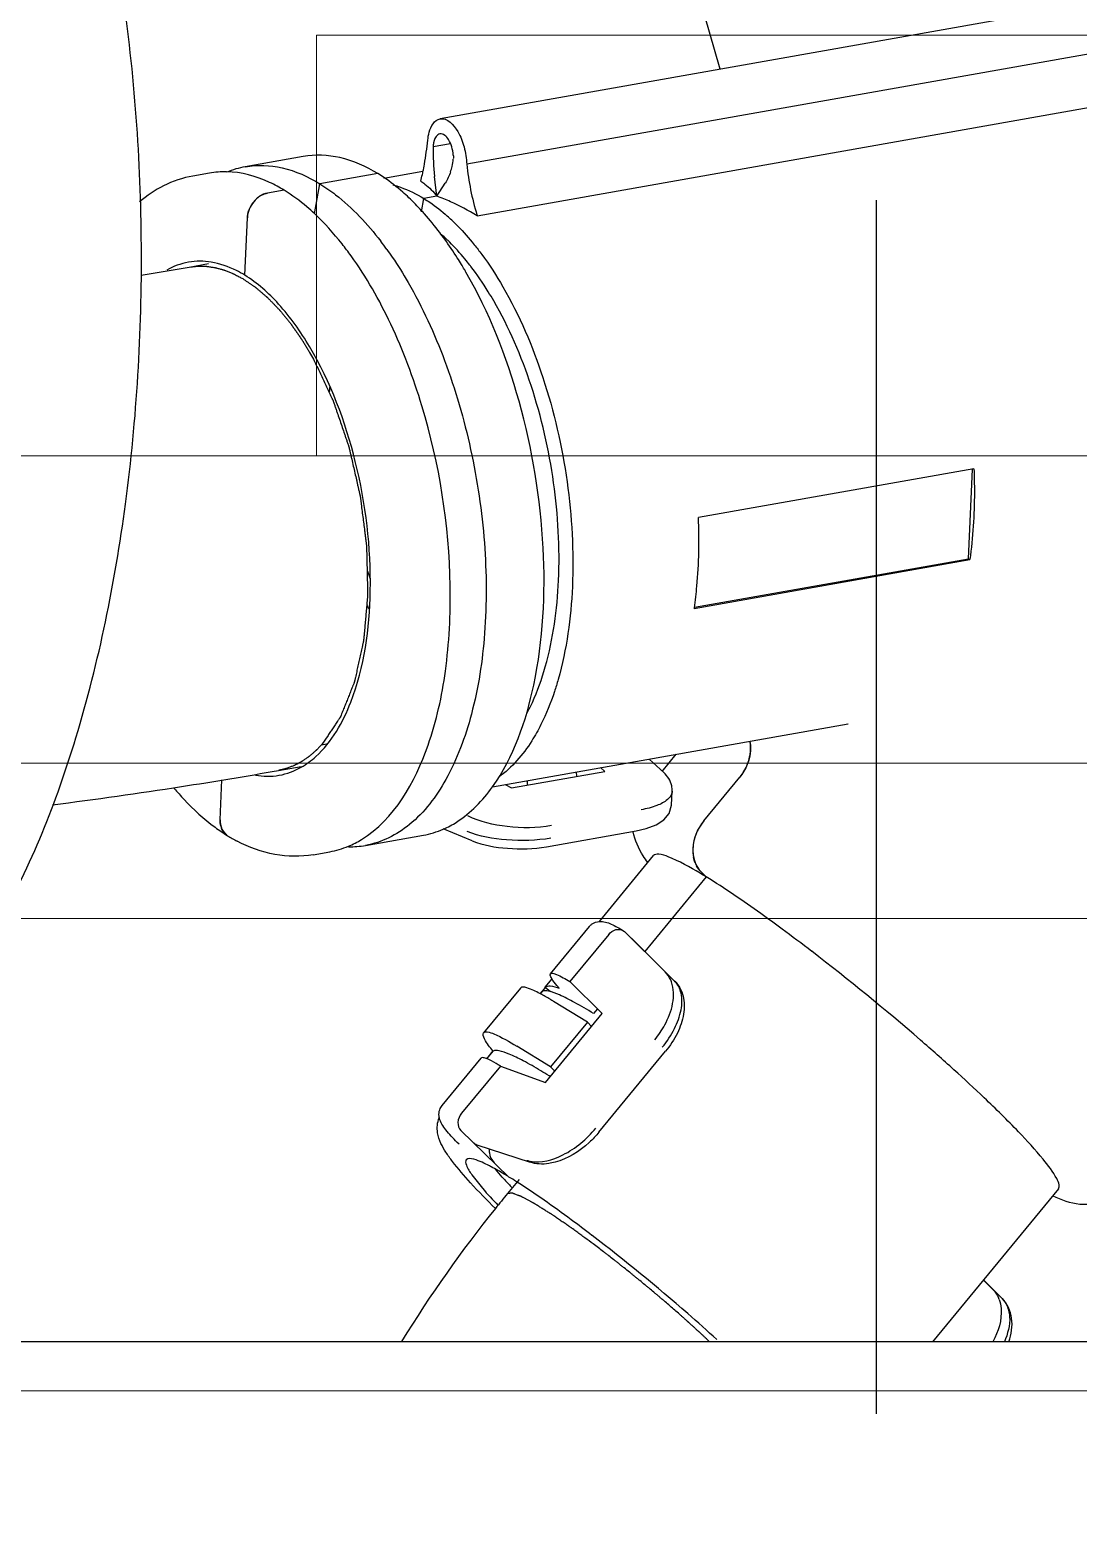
# Model space of a CAD drawing. Header units: metres. Extents: x 27859 to 32645, y 1492 to 8791.
# Drawn here: x 30029.16 to 30061.55, y 4661.8 to 4708.1 of the extents above; entities that cross this region are included whole.
import ezdxf

# ---------------------------------------------------------------- set-up
doc = ezdxf.new("R2010")
doc.units = ezdxf.units.M
doc.linetypes.add('CENTER', pattern=[2, 1.25, -0.25, 0.25, -0.25])
doc.layers.add('E-EQPT', color=190, linetype='Continuous')
doc.layers.add('E-HAT', color=253, linetype='CENTER', lineweight=15)
doc.layers.add('ENG-HDN', color=251, linetype='Continuous', lineweight=9, transparency=0.7)

# ---------------------------------------------------------------- blocks, each defined once
blk = doc.blocks.new('EDG')
at = {"color": 6, "linetype": 'CENTER', "ltscale": 150}
blk.add_line((814.993, -420.496, 1), (814.993, 5130.259, 1), dxfattribs=at)
at = {"color": 0, "linetype": 'Continuous'}
for p, q in [((759.802, 2839.78, 1), (919.802, 2839.78, 1)), ((809.36, 2835.051, 1), (813.251, 2839.78, 1)), ((811.679, 2837.869, 1), (811.093, 2838.45, 1)), ((811.386, 2838.165, 1), (811.682, 2837.873, 1)), ((826.028, 2834.768, 1), (826.387, 2835.205, 1)), ((826.342, 2834.69, 1), (827.829, 2833.248, 1)), ((827.332, 2833.695, 1), (825.687, 2834.234, 1)), ((827.882, 2833.676, 1), (827.944, 2833.619, 1)), ((823.56, 2833.307, 1), (821.502, 2830.806, 1)), ((826.605, 2831.261, 1), (827.805, 2832.719, 1)), ((828.405, 2832.477, 1), (827.205, 2831.018, 1)), ((825.216, 2831.772, 1), (823.458, 2829.636, 1)), ((825.071, 2831.584, 1), (825.103, 2831.564, 1)), ((826.605, 2831.261, 1), (825.216, 2831.772, 1)), ((823.917, 2829.907, 1), (825.054, 2831.289, 1)), ((825.054, 2831.289, 1), (824.925, 2831.419, 1)), ((825.054, 2831.289, 1), (826.1, 2830.647, 1)), ((827.03, 2831.04, 1), (826.832, 2830.799, 1)), ((826.837, 2830.795, 1), (827.036, 2831.037, 1)), ((826.832, 2830.799, 1), (826.837, 2830.793, 1)), ((825.987, 2828.85, 1), (827.124, 2830.232, 1)), ((823.458, 2829.636, 1), (824.457, 2828.65, 1)), ((823.606, 2829.491, 1), (823.725, 2829.636, 1)), ((823.788, 2830.037, 1), (823.917, 2829.907, 1)), ((823.917, 2829.907, 1), (824.962, 2829.265, 1)), ((825.218, 2828.827, 1), (825.005, 2828.568, 1)), ((825.057, 2828.97, 1), (825.223, 2828.834, 1)), ((825.223, 2828.834, 1), (825.218, 2828.827, 1)), ((825.223, 2828.834, 1), (825.381, 2829.025, 1)), ((825.375, 2829.028, 1), (825.316, 2828.957, 1)), ((825.38, 2829.024, 1), (825.385, 2829.021, 1)), ((821.221, 2828.635, 1), (822.371, 2827.497, 1)), ((821.514, 2828.351, 1), (822.775, 2827.106, 1)), ((823.257, 2827.192, 1), (824.457, 2828.65, 1)), ((825.057, 2828.408, 1), (823.856, 2826.949, 1)), ((820.25, 2825.413, 1), (822.147, 2827.719, 1)), ((822.373, 2827.495, 1), (822.371, 2827.497, 1)), ((822.775, 2827.106, 1), (822.373, 2827.495, 1)), ((822.817, 2827.073, 1), (822.775, 2827.106, 1)), ((823.545, 2826.793, 1), (821.869, 2824.757, 1)), ((820.25, 2825.413, 1), (820.393, 2825.274, 1)), ((832.392, 2824.729, 1), (831.881, 2824.639, 1)), ((825.182, 2824.483, 1), (822.408, 2823.992, 1)), ((827.476, 2824.301, 1), (828.376, 2823.928, 1)), ((830.775, 2824.443, 1), (828.987, 2824.126, 1)), ((820.321, 2823.687, 1), (819.209, 2822.336, 1)), ((821.554, 2823.653, 1), (821.391, 2823.455, 1)), ((821.789, 2823.805, 1), (821.554, 2823.653, 1)), ((822.105, 2823.923, 1), (821.789, 2823.805, 1)), ((822.409, 2823.992, 1), (822.105, 2823.923, 1)), ((835.265, 2823.651, 1), (835.21, 2822.416, 1)), ((821.318, 2823.199, 1), (821.298, 2822.764, 1)), ((821.391, 2823.455, 1), (821.318, 2823.198, 1)), ((826.851, 2822.631, 1), (815.855, 2820.683, 1)), ((826.261, 2822.666, 1), (823.382, 2822.157, 1)), ((824.247, 2822.31, 1), (824.251, 2822.17, 1)), ((825.783, 2822.441, 1), (825.78, 2822.581, 1)), ((826.463, 2822.562, 1), (826.261, 2822.666, 1)), ((833.449, 2822.276, 1), (833.442, 2822.275, 1)), ((821.605, 2822.154, 1), (821.169, 2821.624, 1)), ((822.008, 2821.773, 1), (821.557, 2822.194, 1)), ((823.382, 2822.157, 1), (823.508, 2822.038, 1)), ((833.468, 2822.127, 1), (832.768, 2822.003, 1)), ((832.135, 2821.334, 1), (831.984, 2821.308, 1)), ((815.866, 2820.685, 1), (815.861, 2820.684, 1)), ((820.613, 2817.119, 1), (812.099, 2815.611, 1)), ((820.613, 2817.119, 1), (820.61, 2817.098, 1)), ((820.609, 2817.085, 1), (812.141, 2815.585, 1)), ((812.141, 2815.585, 1), (812.016, 2812.814, 1)), ((812.099, 2815.611, 1), (812.141, 2815.585, 1)), ((811.972, 2812.806, 1), (820.486, 2814.314, 1)), ((827.543, 2806.521, 1), (827.549, 2806.513, 1)), ((834.506, 2806.821, 1), (834.426, 2805.045, 1)), ((836.224, 2806.569, 1), (835.628, 2806.464, 1)), ((836.243, 2806.42, 1), (836.25, 2806.421, 1)), ((828.111, 2805.118, 1), (828.1, 2805.129, 1)), ((827.324, 2804.982, 1), (783.261, 2797.177, 1)), ((829.048, 2804.859, 1), (828.972, 2804.45, 1)), ((832.353, 2804.921, 1), (832.183, 2803.998, 1)), ((828.568, 2804.378, 1), (828.31, 2803.976, 1)), ((828.568, 2804.378, 1), (828.972, 2804.45, 1)), ((828.568, 2804.378, 1), (828.639, 2803.774, 1)), ((833.29, 2804.194, 1), (833.801, 2804.285, 1)), ((829, 2803.614, 1), (830.207, 2803.828, 1)), ((830.395, 2803.682, 1), (832.183, 2803.998, 1)), ((835.596, 2803.665, 1), (836.107, 2803.756, 1)), ((783.131, 2795.507, 1), (827.645, 2803.392, 1)), ((832.702, 2803.153, 1), (834.49, 2803.469, 1)), ((828.146, 2802.759, 1), (828.684, 2802.854, 1)), ((789.157, 2795.025, 1), (828.471, 2801.988, 1)), ((819.812, 2800.455, 1), (820.812, 2796.978, 1))]:
    blk.add_line(p, q, dxfattribs=at)
for centre, radius, start, end in [((853.667, 2876.639, 1), 50.025, 227.5698, 228.9536), ((860.307, 2884.216, 1), 60.1, 228.92236, 232.56465), ((812.046, 2838.787, 1), 0.911, 200.1957, 204.161), ((791.35, 2864.04, 1), 45.378, 320.5456, 321.2902), ((834.772, 2848.411, 1), 16.104, 237.463, 238.4328), ((814.742, 2824.034, 1), 15.906, 42.4804, 43.7061), ((829.712, 2839.722, 1), 6.047, 242.1336, 242.7363), ((825.511, 2833.348, 1), 0.872, 71.7401, 78.3214), ((846.047, 2868.421, 1), 49.919, 226.4455, 227.9146), ((834.502, 2846.568, 1), 17.705, 237.933, 238.9061), ((827.341, 2831.831, 1), 0.855, 249.3456, 249.7684), ((827.781, 2833.554, 1), 5.128, 241.9205, 242.0739), ((822.174, 2828.972, 1), 0.911, 200.1927, 204.1494), ((854.662, 2876.765, 1), 61.85, 232.46816, 233.5309), ((828.674, 2839.129, 1), 16.097, 238.4414, 239.2002), ((819.748, 2824.649, 1), 0.901, 21.2376, 27.8425), ((819.563, 2824.597, 1), 1.094, 4.5764, 11.643), ((819.359, 2824.594, 1), 1.298, 350.2807, 357.3623), ((819.463, 2824.589, 1), 1.194, 357.3744, 4.5792), ((832.364, 2821.935, 1), 2.746, 100.1189, 112.7048), ((819.202, 2824.628, 1), 1.459, 336.9224, 344.5056), ((819.273, 2824.608, 1), 1.386, 344.5239, 350.3058), ((831.249, 2821.752, 1), 2.732, 88.8702, 99.9976), ((832.393, 2819.844, 1), 5.046, 58.4223, 62.2458), ((832.093, 2819.36, 1), 5.615, 53.6175, 58.3978), ((819.148, 2824.652, 1), 1.518, 320.5805, 332.4521), ((819.165, 2824.643, 1), 1.5, 332.4491, 336.9484), ((834.704, 2823.706, 1), 0.56, 14.8203, 22.408), ((859.644, 2672.747, 1), 151.659, 97.2718, 98.79166), ((820.383, 2821.372, 1), 1.519, 143.098, 153.9575), ((820.368, 2821.383, 1), 1.501, 140.5499, 143.0891), ((857.894, 2684.12, 1), 140.152, 98.7953, 100.03713), ((820.304, 2821.404, 1), 1.434, 158.8874, 167.6517), ((820.36, 2821.383, 1), 1.494, 153.964, 158.9196), ((819.992, 2821.43, 1), 1.119, 182.5892, 190.0097), ((820.215, 2821.424, 1), 1.342, 167.6777, 173.7159), ((821.178, 2812.523, 1), 10.552, 25.1331, 25.865), ((819.246, 2811.804, 1), 12.205, 19.9678, 21.0881), ((821.457, 2811.36, 1), 10.478, 354.0767, 354.8889), ((834.226, 2811.699, 1), 8.455, 217.5008, 217.7685), ((839.278, 2813.446, 1), 13.413, 210.0744, 210.5134), ((839.038, 2813.304, 1), 13.133, 210.5123, 211.2663), ((857.3, 2687.545, 1), 120.876, 99.32905, 100.0415), ((838.665, 2812.18, 1), 10.535, 215.7546, 217.4908), ((832.521, 2810.188, 1), 6.175, 225.3558, 226.4433), ((832.283, 2809.937, 1), 5.829, 226.4339, 228.594), ((832.398, 2809.665, 1), 6.249, 226.685, 228.3927), ((831.359, 2811.687, 1), 7.825, 238.9646, 245.7975), ((819.034, 2802.458, 1), 8.666, 16.7742, 16.9357), ((835.33, 2810.599, 1), 8.536, 221.6531, 222.5463), ((834.767, 2810.073, 1), 7.766, 222.4953, 226.6383), ((833.549, 2805.112, 1), 0.883, 320.4633, 336.1323), ((833.573, 2805.102, 1), 0.857, 336.1242, 341.9927), ((831.06, 2811.041, 1), 7.114, 245.8549, 249.494), ((833.643, 2805.001, 1), 0.737, 297.8032, 304.0833), ((833.606, 2805.055, 1), 0.802, 304.1105, 313.351), ((833.569, 2805.095, 1), 0.856, 313.3354, 320.4879), ((821.934, 2802.982, 1), 6.752, 358.9148, 6.7323), ((837.125, 2801.945, 1), 8.297, 167.7115, 168.3739), ((836.435, 2802.097, 1), 7.591, 166.1561, 167.7252), ((833.05, 2808.003, 1), 5.072, 235.8811, 238.4348), ((830.086, 2803.016, 1), 2.035, 167.494, 173.8076), ((829.878, 2803.062, 1), 1.821, 162.004, 167.4808), ((834.007, 2806.173, 1), 2.746, 280.1189, 292.7048), ((835.122, 2806.356, 1), 2.732, 268.8702, 279.9976)]:
    blk.add_arc(centre, radius, start, end, dxfattribs=at)
for points, knots in [([(810.894, 2839.78, 1), (810.815, 2839.549, 1), (810.731, 2839.073, 1), (810.934, 2838.607, 1), (811.093, 2838.45, 1)], [0, 0, 0, 0, 0.521172, 1, 1, 1, 1]), ([(811.095, 2838.448, 1), (810.951, 2838.59, 1), (810.792, 2839.078, 1), (810.927, 2839.538, 1), (811.031, 2839.779, 1)], [0, 0, 0, 0, 0.434314, 1, 1, 1, 1]), ([(811.191, 2838.472, 1), (811.158, 2838.564, 1), (811.07, 2839.01, 1), (811.219, 2839.471, 1), (811.384, 2839.781, 1)], [0, 0, 0, 0, 0.217371, 1, 1, 1, 1]), ([(820.143, 2839.78, 1), (820.183, 2839.742, 1), (820.232, 2839.695, 1), (820.292, 2839.639, 1), (820.333, 2839.601, 1), (820.374, 2839.562, 1), (820.415, 2839.524, 1), (820.441, 2839.5, 1), (820.459, 2839.483, 1), (820.47, 2839.474, 1), (820.481, 2839.463, 1), (820.496, 2839.45, 1), (820.53, 2839.419, 1), (820.57, 2839.382, 1), (820.615, 2839.34, 1), (820.65, 2839.308, 1), (820.683, 2839.279, 1), (820.727, 2839.239, 1), (820.765, 2839.204, 1), (820.799, 2839.174, 1), (820.815, 2839.159, 1), (820.832, 2839.144, 1), (820.857, 2839.122, 1), (820.887, 2839.095, 1), (820.935, 2839.052, 1), (820.995, 2838.998, 1), (821.093, 2838.912, 1), (821.167, 2838.848, 1), (821.215, 2838.805, 1)], [0, 0, 0, 0, 0.125, 0.15625, 0.1875, 0.25, 0.28125, 0.3125, 0.328125, 0.335938, 0.34375, 0.359375, 0.375, 0.4375, 0.46875, 0.5, 0.53125, 0.5625, 0.625, 0.640625, 0.65625, 0.671875, 0.6875, 0.71875, 0.75, 0.8125, 0.875, 1, 1, 1, 1]), ([(821.215, 2838.805, 1), (821.265, 2838.762, 1), (821.364, 2838.677, 1), (821.475, 2838.58, 1), (821.549, 2838.516, 1), (821.58, 2838.49, 1), (821.605, 2838.469, 1), (821.631, 2838.447, 1), (821.677, 2838.408, 1), (821.742, 2838.352, 1), (821.848, 2838.264, 1), (821.952, 2838.175, 1), (822.058, 2838.087, 1), (822.165, 2837.999, 1), (822.271, 2837.912, 1), (822.378, 2837.824, 1), (822.458, 2837.758, 1), (822.538, 2837.694, 1), (822.646, 2837.608, 1), (822.753, 2837.522, 1), (822.846, 2837.447, 1), (822.9, 2837.404, 1), (822.953, 2837.363, 1), (823.019, 2837.311, 1), (823.125, 2837.228, 1), (823.231, 2837.145, 1), (823.337, 2837.062, 1), (823.498, 2836.94, 1), (823.631, 2836.838, 1), (823.738, 2836.757, 1)], [0, 0, 0, 0, 0.0625, 0.125, 0.140625, 0.15625, 0.164062, 0.171875, 0.1875, 0.21875, 0.25, 0.3125, 0.34375, 0.375, 0.4375, 0.46875, 0.5, 0.53125, 0.5625, 0.625, 0.65625, 0.671875, 0.6875, 0.71875, 0.75, 0.8125, 0.84375, 0.875, 1, 1, 1, 1]), ([(823.738, 2836.757, 1), (823.823, 2836.695, 1), (823.949, 2836.602, 1), (824.097, 2836.494, 1), (824.181, 2836.433, 1), (824.245, 2836.386, 1), (824.308, 2836.34, 1), (824.356, 2836.305, 1), (824.387, 2836.282, 1), (824.4, 2836.272, 1), (824.411, 2836.265, 1), (824.421, 2836.258, 1), (824.438, 2836.246, 1), (824.462, 2836.23, 1), (824.501, 2836.203, 1), (824.549, 2836.17, 1), (824.626, 2836.117, 1), (824.723, 2836.051, 1), (824.819, 2835.984, 1), (824.896, 2835.931, 1), (824.945, 2835.898, 1), (824.983, 2835.872, 1), (825.007, 2835.855, 1), (825.024, 2835.844, 1), (825.034, 2835.837, 1), (825.042, 2835.832, 1), (825.052, 2835.826, 1), (825.068, 2835.816, 1), (825.089, 2835.803, 1), (825.122, 2835.782, 1), (825.162, 2835.757, 1), (825.212, 2835.726, 1), (825.261, 2835.695, 1), (825.31, 2835.664, 1), (825.359, 2835.633, 1), (825.408, 2835.603, 1), (825.449, 2835.577, 1), (825.482, 2835.556, 1), (825.506, 2835.541, 1), (825.527, 2835.528, 1), (825.541, 2835.519, 1), (825.549, 2835.514, 1), (825.556, 2835.51, 1), (825.56, 2835.508, 1), (825.567, 2835.504, 1), (825.578, 2835.498, 1), (825.594, 2835.49, 1), (825.613, 2835.479, 1), (825.639, 2835.466, 1), (825.671, 2835.448, 1), (825.709, 2835.428, 1), (825.748, 2835.407, 1), (825.786, 2835.386, 1), (825.824, 2835.366, 1), (825.863, 2835.345, 1), (825.895, 2835.328, 1), (825.92, 2835.314, 1), (825.936, 2835.306, 1), (825.949, 2835.299, 1), (825.957, 2835.294, 1), (825.963, 2835.291, 1), (825.966, 2835.29, 1), (825.968, 2835.289, 1), (825.971, 2835.288, 1), (825.977, 2835.286, 1), (825.987, 2835.282, 1), (826, 2835.277, 1), (826.014, 2835.272, 1), (826.031, 2835.266, 1), (826.062, 2835.254, 1), (826.106, 2835.238, 1), (826.149, 2835.222, 1), (826.18, 2835.211, 1), (826.198, 2835.204, 1), (826.211, 2835.199, 1), (826.224, 2835.194, 1), (826.234, 2835.191, 1), (826.24, 2835.188, 1), (826.243, 2835.187, 1), (826.245, 2835.186, 1), (826.247, 2835.186, 1), (826.248, 2835.187, 1), (826.251, 2835.187, 1), (826.256, 2835.188, 1), (826.261, 2835.188, 1), (826.27, 2835.189, 1), (826.281, 2835.191, 1), (826.294, 2835.193, 1), (826.312, 2835.195, 1), (826.343, 2835.199, 1), (826.37, 2835.202, 1), (826.387, 2835.205, 1)], [0, 0, 0, 0, 0.0625, 0.09375, 0.109375, 0.125, 0.140625, 0.15625, 0.160156, 0.164062, 0.166016, 0.167969, 0.171875, 0.179688, 0.1875, 0.203125, 0.21875, 0.25, 0.28125, 0.296875, 0.3125, 0.320312, 0.328125, 0.332031, 0.333984, 0.335938, 0.339844, 0.34375, 0.351562, 0.359375, 0.375, 0.390625, 0.40625, 0.421875, 0.4375, 0.453125, 0.46875, 0.476562, 0.484375, 0.492188, 0.496094, 0.498047, 0.5, 0.501953, 0.503906, 0.507812, 0.515625, 0.523438, 0.53125, 0.546875, 0.5625, 0.578125, 0.59375, 0.609375, 0.625, 0.640625, 0.648438, 0.65625, 0.660156, 0.664062, 0.666016, 0.666992, 0.667969, 0.669922, 0.671875, 0.679688, 0.6875, 0.695312, 0.703125, 0.71875, 0.75, 0.78125, 0.796875, 0.804688, 0.8125, 0.820312, 0.828125, 0.830078, 0.832031, 0.833008, 0.833984, 0.835938, 0.839844, 0.84375, 0.851562, 0.859375, 0.875, 0.890625, 0.90625, 0.9375, 1, 1, 1, 1]), ([(823.775, 2836.494, 1), (823.988, 2836.331, 1), (824.751, 2835.758, 1), (825.531, 2835.204, 1), (826.111, 2834.835, 1)], [0, 0, 0, 0, 0.280501, 1, 1, 1, 1]), ([(826.761, 2835.664, 1), (827.022, 2835.404, 1), (827.48, 2834.934, 1), (827.988, 2834.35, 1), (828.287, 2833.937, 1), (828.456, 2833.647, 1), (828.582, 2833.291, 1), (828.556, 2833.006, 1), (828.496, 2832.863, 1)], [0, 0, 0, 0, 0.321036, 0.572722, 0.674049, 0.765579, 0.864545, 1, 1, 1, 1]), ([(809.537, 2835.274, 1), (809.271, 2835.393, 1), (808.799, 2835.566, 1), (808.042, 2835.511, 1), (807.641, 2835.244, 1), (807.483, 2835.051, 1)], [0, 0, 0, 0, 0.39347, 0.662714, 1, 1, 1, 1]), ([(827.661, 2834.156, 1), (827.696, 2834.199, 1), (827.644, 2834.399, 1), (827.459, 2834.668, 1), (827.124, 2835.093, 1), (826.842, 2835.395, 1), (826.678, 2835.567, 1)], [0, 0, 0, 0, 0.094518, 0.289524, 0.593593, 1, 1, 1, 1]), ([(809.36, 2835.051, 1), (809.335, 2835.02, 1), (809.333, 2834.896, 1), (809.486, 2834.583, 1), (809.91, 2834.024, 1), (810.666, 2833.202, 1), (811.291, 2832.586, 1), (811.651, 2832.244, 1)], [0, 0, 0, 0, 0.032713, 0.088794, 0.286913, 0.596034, 1, 1, 1, 1]), ([(826.473, 2834.776, 1), (826.498, 2834.748, 1), (826.595, 2834.641, 1), (826.69, 2834.533, 1), (826.758, 2834.452, 1)], [0, 0, 0, 0, 0.265988, 1, 1, 1, 1]), ([(825.687, 2834.202, 1), (825.351, 2834.272, 1), (824.536, 2834.033, 1), (823.937, 2833.518, 1), (823.66, 2833.181, 1)], [0, 0, 0, 0, 0.441044, 1, 1, 1, 1]), ([(824.914, 2834.234, 1), (824.98, 2834.251, 1), (825.233, 2834.305, 1), (825.505, 2834.294, 1), (825.687, 2834.234, 1)], [0, 0, 0, 0, 0.262157, 1, 1, 1, 1]), ([(826.342, 2834.69, 1), (826.391, 2834.66, 1), (826.57, 2834.552, 1), (826.752, 2834.448, 1), (826.886, 2834.377, 1)], [0, 0, 0, 0, 0.274444, 1, 1, 1, 1]), ([(826.953, 2833.823, 1), (826.955, 2833.864, 1), (826.948, 2834.016, 1), (826.879, 2834.169, 1), (826.799, 2834.247, 1)], [0, 0, 0, 0, 0.269594, 1, 1, 1, 1]), ([(826.942, 2834.347, 1), (827.098, 2834.267, 1), (827.294, 2834.167, 1), (827.612, 2834.096, 1), (827.661, 2834.156, 1)], [0, 0, 0, 0, 0.692893, 1, 1, 1, 1]), ([(823.56, 2833.307, 1), (823.652, 2833.419, 1), (824.031, 2833.818, 1), (824.521, 2834.129, 1), (824.914, 2834.234, 1)], [0, 0, 0, 0, 0.262592, 1, 1, 1, 1]), ([(827.944, 2833.619, 1), (828.066, 2833.494, 1), (828.276, 2833.269, 1), (828.458, 2833.003, 1), (828.491, 2832.87, 1)], [0, 0, 0, 0, 0.559342, 1, 1, 1, 1]), ([(827.805, 2832.719, 1), (827.872, 2832.794, 1), (827.95, 2832.982, 1), (827.892, 2833.187, 1), (827.83, 2833.248, 1)], [0, 0, 0, 0, 0.536892, 1, 1, 1, 1]), ([(828.491, 2832.87, 1), (828.495, 2832.851, 1), (828.511, 2832.766, 1), (828.502, 2832.675, 1), (828.48, 2832.611, 1)], [0, 0, 0, 0, 0.218203, 1, 1, 1, 1]), ([(848.614, 2831.825, 1), (848.029, 2831.825, 1), (846.792, 2831.582, 1), (845.073, 2830.559, 1), (843.478, 2828.945, 1), (841.416, 2825.873, 1), (839.422, 2820.795, 1), (837.987, 2813.715, 1), (837.526, 2805.925, 1), (838.086, 2798.171, 1), (839.607, 2791.196, 1), (841.347, 2787.03, 1), (842.419, 2785.302, 1)], [0, 0, 0, 0, 0.034071, 0.071612, 0.114988, 0.165288, 0.286385, 0.42982, 0.585134, 0.739824, 0.88149, 1, 1, 1, 1]), ([(812.59, 2831.374, 1), (812.932, 2831.064, 1), (814.36, 2829.803, 1), (815.837, 2828.596, 1), (816.982, 2827.716, 1)], [0, 0, 0, 0, 0.242267, 1, 1, 1, 1]), ([(825.359, 2831.407, 1), (825.538, 2831.299, 1), (825.856, 2831.115, 1), (826.29, 2830.901, 1), (826.593, 2830.79, 1), (826.778, 2830.77, 1), (826.832, 2830.799, 1)], [0, 0, 0, 0, 0.387635, 0.684257, 0.886397, 1, 1, 1, 1]), ([(826.605, 2831.261, 1), (826.648, 2831.234, 1), (826.789, 2831.151, 1), (826.934, 2831.071, 1), (827.039, 2831.031, 1)], [0, 0, 0, 0, 0.30935, 1, 1, 1, 1]), ([(827.045, 2831.029, 1), (827.064, 2831.022, 1), (827.112, 2831.007, 1), (827.183, 2830.992, 1), (827.205, 2831.018, 1)], [0, 0, 0, 0, 0.375636, 1, 1, 1, 1]), ([(821.221, 2828.635, 1), (821.095, 2828.76, 1), (820.912, 2829.1, 1), (820.915, 2829.684, 1), (821.121, 2830.272, 1), (821.36, 2830.633, 1), (821.502, 2830.806, 1)], [0, 0, 0, 0, 0.2239, 0.459266, 0.718368, 1, 1, 1, 1]), ([(821.602, 2830.68, 1), (821.456, 2830.502, 1), (821.212, 2830.137, 1), (821, 2829.563, 1), (820.974, 2829.033, 1), (821.121, 2828.734, 1), (821.223, 2828.633, 1)], [0, 0, 0, 0, 0.307308, 0.581319, 0.809251, 1, 1, 1, 1]), ([(827.124, 2830.232, 1), (827.1, 2830.203, 1), (826.968, 2830.202, 1), (826.632, 2830.335, 1), (826.327, 2830.507, 1), (826.1, 2830.647, 1)], [0, 0, 0, 0, 0.098765, 0.293421, 1, 1, 1, 1]), ([(826.837, 2830.793, 1), (826.931, 2830.677, 1), (827.045, 2830.533, 1), (827.165, 2830.282, 1), (827.124, 2830.232, 1)], [0, 0, 0, 0, 0.696429, 1, 1, 1, 1]), ([(821.838, 2830.451, 1), (821.72, 2830.307, 1), (821.364, 2829.794, 1), (821.164, 2829.079, 1), (821.32, 2828.657, 1)], [0, 0, 0, 0, 0.292459, 1, 1, 1, 1]), ([(823.725, 2829.636, 1), (823.919, 2829.517, 1), (824.264, 2829.313, 1), (824.733, 2829.076, 1), (825.058, 2828.952, 1), (825.259, 2828.925, 1), (825.316, 2828.957, 1)], [0, 0, 0, 0, 0.38893, 0.686463, 0.888409, 1, 1, 1, 1]), ([(824.962, 2829.265, 1), (824.999, 2829.242, 1), (825.132, 2829.161, 1), (825.267, 2829.084, 1), (825.367, 2829.03, 1)], [0, 0, 0, 0, 0.27314, 1, 1, 1, 1]), ([(824.787, 2828.856, 1), (824.812, 2828.828, 1), (824.893, 2828.733, 1), (824.972, 2828.634, 1), (825.017, 2828.559, 1)], [0, 0, 0, 0, 0.304016, 1, 1, 1, 1]), ([(825.218, 2828.827, 1), (825.185, 2828.787, 1), (825.01, 2828.773, 1), (824.878, 2828.823, 1), (824.787, 2828.856, 1)], [0, 0, 0, 0, 0.346841, 1, 1, 1, 1]), ([(825.385, 2829.021, 1), (825.516, 2828.952, 1), (825.678, 2828.868, 1), (825.945, 2828.8, 1), (825.986, 2828.85, 1)], [0, 0, 0, 0, 0.69608, 1, 1, 1, 1]), ([(825.057, 2828.407, 1), (825.043, 2828.391, 1), (824.965, 2828.39, 1), (824.769, 2828.468, 1), (824.59, 2828.569, 1), (824.457, 2828.65, 1)], [0, 0, 0, 0, 0.098803, 0.293461, 1, 1, 1, 1]), ([(825.017, 2828.559, 1), (825.027, 2828.542, 1), (825.051, 2828.499, 1), (825.078, 2828.433, 1), (825.057, 2828.407, 1)], [0, 0, 0, 0, 0.374884, 1, 1, 1, 1]), ([(817.899, 2827.026, 1), (818.115, 2826.866, 1), (818.884, 2826.307, 1), (819.669, 2825.769, 1), (820.25, 2825.413, 1)], [0, 0, 0, 0, 0.283222, 1, 1, 1, 1]), ([(823.257, 2827.192, 1), (823.205, 2827.123, 1), (823.063, 2827.02, 1), (822.881, 2827.034, 1), (822.817, 2827.073, 1)], [0, 0, 0, 0, 0.537134, 1, 1, 1, 1]), ([(823.542, 2826.79, 1), (823.419, 2826.781, 1), (823.158, 2826.87, 1), (822.935, 2827.001, 1), (822.817, 2827.073, 1)], [0, 0, 0, 0, 0.472813, 1, 1, 1, 1]), ([(823.856, 2826.949, 1), (823.835, 2826.923, 1), (823.749, 2826.84, 1), (823.628, 2826.797, 1), (823.542, 2826.79, 1)], [0, 0, 0, 0, 0.274361, 1, 1, 1, 1]), ([(820.321, 2823.687, 1), (820.514, 2823.922, 1), (820.761, 2824.475, 1), (820.581, 2825.092, 1), (820.393, 2825.274, 1)], [0, 0, 0, 0, 0.536678, 1, 1, 1, 1]), ([(820.432, 2825.302, 1), (820.75, 2825.113, 1), (821.175, 2824.88, 1), (821.652, 2824.705, 1), (821.835, 2824.716, 1), (821.869, 2824.757, 1)], [0, 0, 0, 0, 0.703489, 0.898051, 1, 1, 1, 1]), ([(822.053, 2824.974, 1), (822.101, 2824.906, 1), (822.298, 2824.614, 1), (822.456, 2824.286, 1), (822.504, 2824.021, 1)], [0, 0, 0, 0, 0.237927, 1, 1, 1, 1]), ([(827.476, 2824.301, 1), (827.134, 2824.443, 1), (826.357, 2824.572, 1), (825.578, 2824.554, 1), (825.182, 2824.483, 1)], [0, 0, 0, 0, 0.479494, 1, 1, 1, 1]), ([(832.392, 2824.729, 1), (832.78, 2824.798, 1), (833.608, 2824.787, 1), (834.377, 2824.501, 1), (834.743, 2824.309, 1)], [0, 0, 0, 0, 0.488267, 1, 1, 1, 1]), ([(825.043, 2824.218, 1), (825.494, 2824.298, 1), (826.373, 2824.315, 1), (827.25, 2824.171, 1), (827.631, 2824.009, 1)], [0, 0, 0, 0, 0.525483, 1, 1, 1, 1]), ([(829.459, 2807.042, 1), (829.014, 2807.81, 1), (828.243, 2809.496, 1), (827.458, 2812.208, 1), (827.039, 2815.047, 1), (827.018, 2817.805, 1), (827.394, 2820.291, 1), (828.148, 2822.338, 1), (829.253, 2823.831, 1), (830.28, 2824.355, 1), (830.775, 2824.443, 1)], [0, 0, 0, 0, 0.138533, 0.287593, 0.43907, 0.58452, 0.716348, 0.829153, 0.921712, 1, 1, 1, 1]), ([(830.897, 2824.26, 1), (829.883, 2823.639, 1), (828.825, 2821.74, 1), (828.227, 2818.977, 1), (828.045, 2815.417, 1), (828.633, 2811.757, 1), (829.894, 2808.384, 1), (830.746, 2806.881, 1), (831.222, 2806.22, 1)], [0, 0, 0, 0, 0.184455, 0.306019, 0.442651, 0.733749, 0.873591, 1, 1, 1, 1]), ([(835.265, 2823.651, 1), (835.27, 2823.75, 1), (835.241, 2823.943, 1), (835.111, 2824.096, 1), (835.036, 2824.142, 1)], [0, 0, 0, 0, 0.524952, 1, 1, 1, 1]), ([(825.025, 2823.832, 1), (825.476, 2823.912, 1), (826.361, 2823.91, 1), (827.237, 2823.722, 1), (827.61, 2823.533, 1)], [0, 0, 0, 0, 0.522667, 1, 1, 1, 1]), ([(828.373, 2823.94, 1), (828.229, 2823.878, 1), (827.633, 2823.559, 1), (827.15, 2823.055, 1), (826.85, 2822.634, 1)], [0, 0, 0, 0, 0.232325, 1, 1, 1, 1]), ([(836.688, 2822.68, 1), (836.589, 2822.796, 1), (836.203, 2823.231, 1), (835.77, 2823.626, 1), (835.424, 2823.88, 1)], [0, 0, 0, 0, 0.261869, 1, 1, 1, 1]), ([(821.443, 2823.024, 1), (821.537, 2823.107, 1), (821.804, 2823.241, 1), (822.088, 2823.311, 1), (822.251, 2823.34, 1)], [0, 0, 0, 0, 0.430522, 1, 1, 1, 1]), ([(821.298, 2822.765, 1), (821.296, 2822.71, 1), (821.313, 2822.494, 1), (821.441, 2822.301, 1), (821.557, 2822.193, 1)], [0, 0, 0, 0, 0.258559, 1, 1, 1, 1]), ([(821.298, 2822.765, 1), (821.299, 2822.788, 1), (821.316, 2822.888, 1), (821.384, 2822.973, 1), (821.443, 2823.024, 1)], [0, 0, 0, 0, 0.22752, 1, 1, 1, 1]), ([(818.894, 2821.218, 1), (818.876, 2821.311, 1), (818.851, 2821.707, 1), (819.019, 2822.105, 1), (819.209, 2822.336, 1)], [0, 0, 0, 0, 0.238743, 1, 1, 1, 1]), ([(826.85, 2822.634, 1), (826.193, 2821.713, 1), (825.336, 2819.225, 1), (825.133, 2815.129, 1), (825.85, 2810.769, 1), (826.95, 2807.97, 1), (827.671, 2806.725, 1)], [0, 0, 0, 0, 0.205002, 0.461497, 0.739232, 1, 1, 1, 1]), ([(825.353, 2820.709, 1), (825.44, 2820.881, 1), (825.779, 2821.488, 1), (826.245, 2822.037, 1), (826.656, 2822.33, 1)], [0, 0, 0, 0, 0.276116, 1, 1, 1, 1]), ([(832.762, 2822.026, 1), (832.599, 2821.934, 1), (831.909, 2821.42, 1), (831.471, 2820.635, 1), (831.229, 2820.014, 1)], [0, 0, 0, 0, 0.218774, 1, 1, 1, 1]), ([(832.11, 2821.308, 1), (832.135, 2821.334, 1), (832.173, 2821.373, 1), (832.223, 2821.425, 1), (832.254, 2821.458, 1), (832.28, 2821.484, 1), (832.295, 2821.5, 1), (832.308, 2821.514, 1), (832.321, 2821.525, 1), (832.344, 2821.545, 1), (832.377, 2821.573, 1), (832.416, 2821.607, 1), (832.456, 2821.641, 1), (832.489, 2821.669, 1), (832.512, 2821.689, 1), (832.525, 2821.7, 1), (832.539, 2821.709, 1), (832.556, 2821.721, 1), (832.597, 2821.749, 1), (832.645, 2821.782, 1), (832.694, 2821.815, 1), (832.718, 2821.832, 1), (832.731, 2821.841, 1), (832.742, 2821.849, 1), (832.752, 2821.854, 1), (832.767, 2821.862, 1), (832.792, 2821.875, 1), (832.842, 2821.902, 1), (832.892, 2821.928, 1), (832.934, 2821.951, 1), (832.952, 2821.961, 1), (832.966, 2821.969, 1), (832.982, 2821.975, 1), (833.009, 2821.985, 1), (833.048, 2822, 1), (833.095, 2822.018, 1), (833.141, 2822.036, 1), (833.18, 2822.051, 1), (833.207, 2822.062, 1), (833.223, 2822.068, 1), (833.238, 2822.071, 1), (833.258, 2822.076, 1), (833.289, 2822.083, 1), (833.328, 2822.093, 1), (833.39, 2822.108, 1), (833.437, 2822.119, 1), (833.468, 2822.127, 1)], [0, 0, 0, 0, 0.0625, 0.09375, 0.125, 0.140625, 0.15625, 0.164062, 0.171875, 0.1875, 0.21875, 0.25, 0.28125, 0.3125, 0.328125, 0.335938, 0.34375, 0.359375, 0.375, 0.4375, 0.46875, 0.484375, 0.492188, 0.5, 0.507812, 0.515625, 0.53125, 0.5625, 0.625, 0.640625, 0.65625, 0.664062, 0.671875, 0.6875, 0.71875, 0.75, 0.78125, 0.8125, 0.828125, 0.835938, 0.84375, 0.859375, 0.875, 0.90625, 0.9375, 1, 1, 1, 1]), ([(832.38, 2809.419, 1), (832.323, 2809.538, 1), (832.239, 2809.716, 1), (832.126, 2809.955, 1), (832.042, 2810.133, 1), (831.972, 2810.282, 1), (831.916, 2810.401, 1), (831.88, 2810.476, 1), (831.852, 2810.535, 1), (831.831, 2810.58, 1), (831.814, 2810.617, 1), (831.8, 2810.647, 1), (831.789, 2810.669, 1), (831.78, 2810.687, 1), (831.774, 2810.704, 1), (831.769, 2810.721, 1), (831.762, 2810.742, 1), (831.744, 2810.793, 1), (831.718, 2810.868, 1), (831.684, 2810.969, 1), (831.638, 2811.104, 1), (831.58, 2811.272, 1), (831.511, 2811.474, 1), (831.454, 2811.643, 1), (831.408, 2811.777, 1), (831.374, 2811.878, 1), (831.345, 2811.962, 1), (831.322, 2812.03, 1), (831.307, 2812.072, 1), (831.296, 2812.105, 1), (831.287, 2812.131, 1), (831.282, 2812.158, 1), (831.273, 2812.193, 1), (831.263, 2812.238, 1), (831.247, 2812.309, 1), (831.226, 2812.399, 1), (831.193, 2812.542, 1), (831.152, 2812.72, 1), (831.103, 2812.934, 1), (831.062, 2813.113, 1), (831.029, 2813.256, 1), (831.005, 2813.363, 1), (830.984, 2813.452, 1), (830.968, 2813.524, 1), (830.958, 2813.568, 1), (830.949, 2813.604, 1), (830.944, 2813.626, 1), (830.94, 2813.644, 1), (830.937, 2813.662, 1), (830.933, 2813.694, 1), (830.928, 2813.739, 1), (830.918, 2813.812, 1), (830.907, 2813.903, 1), (830.889, 2814.048, 1), (830.866, 2814.23, 1), (830.838, 2814.448, 1), (830.815, 2814.63, 1), (830.797, 2814.776, 1), (830.783, 2814.885, 1), (830.769, 2814.994, 1), (830.758, 2815.085, 1), (830.749, 2815.148, 1), (830.746, 2815.18, 1), (830.743, 2815.198, 1), (830.743, 2815.216, 1), (830.742, 2815.238, 1), (830.741, 2815.273, 1), (830.74, 2815.316, 1), (830.739, 2815.369, 1), (830.737, 2815.439, 1), (830.735, 2815.561, 1), (830.731, 2815.736, 1), (830.726, 2815.946, 1), (830.721, 2816.155, 1), (830.717, 2816.33, 1), (830.714, 2816.452, 1), (830.712, 2816.522, 1), (830.711, 2816.575, 1), (830.71, 2816.619, 1), (830.709, 2816.654, 1), (830.709, 2816.675, 1), (830.708, 2816.693, 1), (830.71, 2816.709, 1), (830.712, 2816.739, 1), (830.718, 2816.797, 1), (830.725, 2816.881, 1), (830.734, 2816.981, 1), (830.743, 2817.081, 1), (830.754, 2817.215, 1), (830.769, 2817.382, 1), (830.787, 2817.583, 1), (830.802, 2817.75, 1), (830.812, 2817.867, 1), (830.818, 2817.934, 1), (830.823, 2817.984, 1), (830.827, 2818.034, 1), (830.83, 2818.072, 1), (830.833, 2818.097, 1), (830.834, 2818.109, 1), (830.835, 2818.122, 1), (830.839, 2818.136, 1), (830.843, 2818.155, 1), (830.849, 2818.185, 1), (830.858, 2818.222, 1), (830.871, 2818.282, 1), (830.888, 2818.357, 1), (830.908, 2818.447, 1), (830.934, 2818.567, 1), (830.968, 2818.717, 1), (831.008, 2818.896, 1), (831.041, 2819.046, 1), (831.068, 2819.166, 1), (831.084, 2819.24, 1), (831.098, 2819.3, 1), (831.106, 2819.338, 1), (831.112, 2819.364, 1), (831.115, 2819.379, 1), (831.118, 2819.394, 1), (831.125, 2819.41, 1), (831.135, 2819.435, 1), (831.148, 2819.467, 1), (831.168, 2819.517, 1), (831.193, 2819.581, 1), (831.223, 2819.656, 1), (831.264, 2819.757, 1), (831.315, 2819.884, 1), (831.375, 2820.035, 1), (831.426, 2820.162, 1), (831.466, 2820.263, 1), (831.497, 2820.339, 1), (831.519, 2820.396, 1), (831.535, 2820.434, 1), (831.541, 2820.449, 1), (831.546, 2820.462, 1), (831.549, 2820.472, 1), (831.554, 2820.479, 1), (831.561, 2820.489, 1), (831.569, 2820.501, 1), (831.582, 2820.521, 1), (831.599, 2820.545, 1), (831.618, 2820.575, 1), (831.645, 2820.614, 1), (831.677, 2820.663, 1), (831.717, 2820.721, 1), (831.756, 2820.78, 1), (831.808, 2820.858, 1), (831.874, 2820.956, 1), (831.979, 2821.112, 1), (832.058, 2821.23, 1), (832.11, 2821.308, 1)], [0, 0, 0, 0, 0.03125, 0.046875, 0.0625, 0.078125, 0.085938, 0.09375, 0.097656, 0.101562, 0.105469, 0.107422, 0.109375, 0.111328, 0.112305, 0.113281, 0.115234, 0.117188, 0.125, 0.132812, 0.140625, 0.15625, 0.171875, 0.1875, 0.195312, 0.203125, 0.210938, 0.214844, 0.21875, 0.220703, 0.222656, 0.224609, 0.226562, 0.230469, 0.234375, 0.242188, 0.25, 0.265625, 0.28125, 0.296875, 0.304688, 0.3125, 0.320312, 0.324219, 0.328125, 0.330078, 0.332031, 0.333008, 0.333984, 0.335938, 0.339844, 0.34375, 0.351562, 0.359375, 0.375, 0.390625, 0.40625, 0.414062, 0.421875, 0.429688, 0.4375, 0.441406, 0.443359, 0.444336, 0.445312, 0.447266, 0.449219, 0.453125, 0.457031, 0.460938, 0.46875, 0.484375, 0.5, 0.515625, 0.53125, 0.539062, 0.542969, 0.546875, 0.550781, 0.552734, 0.554688, 0.555664, 0.556641, 0.558594, 0.5625, 0.570312, 0.578125, 0.585938, 0.59375, 0.609375, 0.625, 0.640625, 0.648438, 0.652344, 0.65625, 0.660156, 0.664062, 0.665039, 0.666016, 0.666992, 0.667969, 0.669922, 0.671875, 0.675781, 0.679688, 0.6875, 0.695312, 0.703125, 0.71875, 0.734375, 0.75, 0.757812, 0.765625, 0.769531, 0.773438, 0.775391, 0.776367, 0.777344, 0.779297, 0.78125, 0.785156, 0.789062, 0.796875, 0.804688, 0.8125, 0.828125, 0.84375, 0.859375, 0.867188, 0.875, 0.882812, 0.884766, 0.886719, 0.887695, 0.888672, 0.889648, 0.890625, 0.892578, 0.894531, 0.898438, 0.902344, 0.90625, 0.914062, 0.921875, 0.929688, 0.9375, 0.953125, 0.96875, 1, 1, 1, 1]), ([(824.821, 2819.314, 1), (824.856, 2819.44, 1), (825.002, 2819.916, 1), (825.188, 2820.381, 1), (825.353, 2820.709, 1)], [0, 0, 0, 0, 0.26291, 1, 1, 1, 1]), ([(825.777, 2820.347, 1), (825.721, 2820.241, 1), (825.496, 2819.783, 1), (825.325, 2819.3, 1), (825.218, 2818.925, 1)], [0, 0, 0, 0, 0.235752, 1, 1, 1, 1]), ([(831.229, 2820.014, 1), (830.807, 2818.931, 1), (830.461, 2816.388, 1), (830.92, 2812.618, 1), (832.043, 2809.609, 1), (833.358, 2807.74, 1), (834.116, 2807.061, 1), (834.506, 2806.821, 1)], [0, 0, 0, 0, 0.2432, 0.523929, 0.79053, 0.904111, 1, 1, 1, 1]), ([(826.53, 2807.179, 1), (826.017, 2808.064, 1), (825.176, 2810.034, 1), (824.456, 2813.173, 1), (824.279, 2816.331, 1), (824.556, 2818.383, 1), (824.821, 2819.314, 1)], [0, 0, 0, 0, 0.245221, 0.509091, 0.768145, 1, 1, 1, 1]), ([(825.218, 2818.925, 1), (824.972, 2818.058, 1), (824.713, 2816.146, 1), (824.879, 2813.202, 1), (825.549, 2810.278, 1), (826.333, 2808.442, 1), (826.811, 2807.616, 1)], [0, 0, 0, 0, 0.231855, 0.490909, 0.754779, 1, 1, 1, 1]), ([(820.61, 2817.098, 1), (820.579, 2816.877, 1), (820.473, 2815.953, 1), (820.457, 2815.02, 1), (820.486, 2814.314, 1)], [0, 0, 0, 0, 0.24033, 1, 1, 1, 1]), ([(811.972, 2812.806, 1), (811.962, 2813.048, 1), (811.943, 2813.985, 1), (812.001, 2814.924, 1), (812.099, 2815.611, 1)], [0, 0, 0, 0, 0.258973, 1, 1, 1, 1]), ([(834.569, 2806.928, 1), (834.521, 2806.96, 1), (834.448, 2807.009, 1), (834.351, 2807.075, 1), (834.29, 2807.116, 1), (834.242, 2807.149, 1), (834.212, 2807.169, 1), (834.19, 2807.183, 1), (834.178, 2807.192, 1), (834.166, 2807.202, 1), (834.152, 2807.215, 1), (834.128, 2807.235, 1), (834.098, 2807.261, 1), (834.05, 2807.301, 1), (833.99, 2807.352, 1), (833.931, 2807.403, 1), (833.883, 2807.444, 1), (833.853, 2807.469, 1), (833.829, 2807.49, 1), (833.814, 2807.503, 1), (833.802, 2807.512, 1), (833.791, 2807.524, 1), (833.77, 2807.545, 1), (833.741, 2807.575, 1), (833.695, 2807.624, 1), (833.636, 2807.684, 1), (833.578, 2807.744, 1), (833.532, 2807.793, 1), (833.497, 2807.829, 1), (833.468, 2807.859, 1), (833.447, 2807.88, 1), (833.435, 2807.892, 1), (833.427, 2807.901, 1), (833.418, 2807.912, 1), (833.407, 2807.926, 1), (833.387, 2807.95, 1), (833.359, 2807.984, 1), (833.325, 2808.026, 1), (833.28, 2808.082, 1), (833.224, 2808.151, 1), (833.168, 2808.22, 1), (833.123, 2808.275, 1), (833.095, 2808.31, 1), (833.075, 2808.334, 1), (833.064, 2808.349, 1), (833.053, 2808.365, 1), (833.039, 2808.385, 1), (833.016, 2808.417, 1), (832.989, 2808.458, 1), (832.944, 2808.522, 1), (832.888, 2808.603, 1), (832.821, 2808.7, 1), (832.771, 2808.772, 1), (832.738, 2808.821, 1), (832.724, 2808.841, 1), (832.713, 2808.857, 1), (832.702, 2808.874, 1), (832.684, 2808.905, 1), (832.658, 2808.948, 1), (832.617, 2809.018, 1), (832.565, 2809.105, 1), (832.483, 2809.244, 1), (832.421, 2809.349, 1), (832.38, 2809.419, 1)], [0, 0, 0, 0, 0.0625, 0.09375, 0.125, 0.140625, 0.15625, 0.164062, 0.167969, 0.171875, 0.179688, 0.1875, 0.203125, 0.21875, 0.25, 0.28125, 0.296875, 0.3125, 0.320312, 0.328125, 0.332031, 0.335938, 0.34375, 0.359375, 0.375, 0.40625, 0.4375, 0.453125, 0.46875, 0.484375, 0.492188, 0.496094, 0.5, 0.503906, 0.507812, 0.515625, 0.53125, 0.546875, 0.5625, 0.59375, 0.625, 0.640625, 0.65625, 0.664062, 0.667969, 0.671875, 0.679688, 0.6875, 0.703125, 0.71875, 0.75, 0.78125, 0.8125, 0.820312, 0.828125, 0.832031, 0.835938, 0.84375, 0.859375, 0.875, 0.90625, 0.9375, 1, 1, 1, 1]), ([(826.811, 2807.616, 1), (826.866, 2807.521, 1), (827.085, 2807.155, 1), (827.326, 2806.803, 1), (827.518, 2806.552, 1)], [0, 0, 0, 0, 0.258875, 1, 1, 1, 1]), ([(827.413, 2805.878, 1), (827.335, 2805.976, 1), (827.015, 2806.392, 1), (826.729, 2806.834, 1), (826.53, 2807.179, 1)], [0, 0, 0, 0, 0.239446, 1, 1, 1, 1]), ([(830.115, 2806.024, 1), (830.058, 2806.104, 1), (829.826, 2806.435, 1), (829.612, 2806.777, 1), (829.459, 2807.042, 1)], [0, 0, 0, 0, 0.243167, 1, 1, 1, 1]), ([(827.549, 2806.513, 1), (827.6, 2806.447, 1), (827.799, 2806.198, 1), (828.014, 2805.961, 1), (828.182, 2805.795, 1)], [0, 0, 0, 0, 0.25897, 1, 1, 1, 1]), ([(827.812, 2806.488, 1), (827.853, 2806.42, 1), (828.017, 2806.155, 1), (828.192, 2805.896, 1), (828.327, 2805.708, 1)], [0, 0, 0, 0, 0.255393, 1, 1, 1, 1]), ([(834.506, 2806.821, 1), (834.591, 2806.769, 1), (834.916, 2806.587, 1), (835.275, 2806.461, 1), (835.545, 2806.418, 1)], [0, 0, 0, 0, 0.266221, 1, 1, 1, 1]), ([(836.224, 2806.569, 1), (836.191, 2806.566, 1), (836.142, 2806.56, 1), (836.076, 2806.553, 1), (836.035, 2806.549, 1), (836.003, 2806.545, 1), (835.982, 2806.543, 1), (835.966, 2806.541, 1), (835.949, 2806.541, 1), (835.92, 2806.541, 1), (835.878, 2806.542, 1), (835.828, 2806.543, 1), (835.778, 2806.544, 1), (835.741, 2806.545, 1), (835.716, 2806.546, 1), (835.703, 2806.546, 1), (835.69, 2806.546, 1), (835.672, 2806.549, 1), (835.65, 2806.553, 1), (835.614, 2806.558, 1), (835.57, 2806.565, 1), (835.517, 2806.573, 1), (835.472, 2806.58, 1), (835.441, 2806.584, 1), (835.423, 2806.587, 1), (835.41, 2806.588, 1), (835.397, 2806.593, 1), (835.38, 2806.597, 1), (835.35, 2806.605, 1), (835.29, 2806.622, 1), (835.23, 2806.639, 1), (835.179, 2806.653, 1), (835.158, 2806.659, 1), (835.141, 2806.663, 1), (835.124, 2806.67, 1), (835.093, 2806.682, 1), (835.051, 2806.699, 1), (834.999, 2806.719, 1), (834.948, 2806.74, 1), (834.909, 2806.755, 1), (834.883, 2806.766, 1), (834.872, 2806.77, 1), (834.864, 2806.773, 1), (834.855, 2806.778, 1), (834.839, 2806.786, 1), (834.816, 2806.798, 1), (834.78, 2806.817, 1), (834.734, 2806.841, 1), (834.661, 2806.88, 1), (834.606, 2806.908, 1), (834.569, 2806.928, 1)], [0, 0, 0, 0, 0.0625, 0.09375, 0.125, 0.140625, 0.15625, 0.164062, 0.171875, 0.1875, 0.21875, 0.25, 0.28125, 0.3125, 0.320312, 0.328125, 0.335938, 0.34375, 0.359375, 0.375, 0.40625, 0.4375, 0.46875, 0.484375, 0.492188, 0.5, 0.507812, 0.515625, 0.53125, 0.5625, 0.625, 0.640625, 0.65625, 0.664062, 0.671875, 0.6875, 0.71875, 0.75, 0.78125, 0.8125, 0.820312, 0.828125, 0.832031, 0.835938, 0.84375, 0.859375, 0.875, 0.90625, 0.9375, 1, 1, 1, 1]), ([(831.222, 2806.22, 1), (831.311, 2806.097, 1), (831.657, 2805.637, 1), (832.043, 2805.207, 1), (832.353, 2804.918, 1)], [0, 0, 0, 0, 0.263356, 1, 1, 1, 1]), ([(828.1, 2805.129, 1), (828.041, 2805.185, 1), (827.799, 2805.423, 1), (827.574, 2805.678, 1), (827.413, 2805.878, 1)], [0, 0, 0, 0, 0.240945, 1, 1, 1, 1]), ([(828.327, 2805.708, 1), (828.378, 2805.638, 1), (828.576, 2805.369, 1), (828.787, 2805.11, 1), (828.952, 2804.925, 1)], [0, 0, 0, 0, 0.257153, 1, 1, 1, 1]), ([(832.183, 2803.998, 1), (832.016, 2804.101, 1), (831.308, 2804.597, 1), (830.712, 2805.239, 1), (830.306, 2805.768, 1)], [0, 0, 0, 0, 0.227378, 1, 1, 1, 1]), ([(828.972, 2804.45, 1), (828.911, 2804.488, 1), (828.657, 2804.652, 1), (828.42, 2804.84, 1), (828.249, 2804.992, 1)], [0, 0, 0, 0, 0.239852, 1, 1, 1, 1]), ([(832.353, 2804.918, 1), (832.429, 2804.847, 1), (832.723, 2804.584, 1), (833.042, 2804.347, 1), (833.29, 2804.194, 1)], [0, 0, 0, 0, 0.262134, 1, 1, 1, 1]), ([(833.801, 2804.285, 1), (833.967, 2804.314, 1), (834.28, 2804.525, 1), (834.418, 2804.868, 1), (834.426, 2805.045, 1)], [0, 0, 0, 0, 0.487881, 1, 1, 1, 1]), ([(829.065, 2803.913, 1), (829.022, 2803.941, 1), (828.838, 2804.075, 1), (828.68, 2804.242, 1), (828.568, 2804.378, 1)], [0, 0, 0, 0, 0.225092, 1, 1, 1, 1]), ([(829.931, 2804.029, 1), (829.851, 2804.05, 1), (829.516, 2804.153, 1), (829.199, 2804.31, 1), (828.972, 2804.45, 1)], [0, 0, 0, 0, 0.238534, 1, 1, 1, 1]), ([(829.435, 2804.426, 1), (829.497, 2804.368, 1), (829.742, 2804.145, 1), (830.003, 2803.941, 1), (830.205, 2803.804, 1)], [0, 0, 0, 0, 0.259867, 1, 1, 1, 1]), ([(833.29, 2804.194, 1), (833.434, 2804.106, 1), (833.983, 2803.806, 1), (834.611, 2803.633, 1), (835.068, 2803.624, 1)], [0, 0, 0, 0, 0.270497, 1, 1, 1, 1]), ([(834.49, 2803.469, 1), (834.116, 2803.403, 1), (833.289, 2803.439, 1), (832.544, 2803.777, 1), (832.183, 2803.998, 1)], [0, 0, 0, 0, 0.472786, 1, 1, 1, 1]), ([(828.471, 2801.988, 1), (828.25, 2801.949, 1), (827.899, 2802.342, 1), (827.715, 2802.856, 1), (827.653, 2803.212, 1), (827.645, 2803.392, 1)], [0, 0, 0, 0, 0.390151, 0.687687, 1, 1, 1, 1]), ([(828.998, 2803.617, 1), (828.983, 2803.542, 1), (828.922, 2803.222, 1), (828.876, 2802.9, 1), (828.849, 2802.653, 1)], [0, 0, 0, 0, 0.236225, 1, 1, 1, 1]), ([(830.395, 2803.682, 1), (830.756, 2803.46, 1), (831.501, 2803.123, 1), (832.328, 2803.086, 1), (832.702, 2803.153, 1)], [0, 0, 0, 0, 0.527214, 1, 1, 1, 1]), ([(828.061, 2803.111, 1), (828.067, 2803.023, 1), (828.101, 2802.853, 1), (828.198, 2802.608, 1), (828.372, 2802.435, 1), (828.477, 2802.454, 1)], [0, 0, 0, 0, 0.318485, 0.61211, 1, 1, 1, 1]), ([(828.849, 2802.653, 1), (828.842, 2802.567, 1), (828.807, 2802.319, 1), (828.645, 2802.019, 1), (828.471, 2801.988, 1)], [0, 0, 0, 0, 0.326129, 1, 1, 1, 1]), ([(828.477, 2802.454, 1), (828.501, 2802.458, 1), (828.613, 2802.509, 1), (828.656, 2802.641, 1), (828.673, 2802.735, 1)], [0, 0, 0, 0, 0.200878, 1, 1, 1, 1])]:
    blk.add_open_spline(points, degree=3, knots=knots, dxfattribs=at)
for points in [[(826.759, 2835.662, 1), (827.792, 2836.951, 1), (828.772, 2838.321, 1), (829.661, 2839.776, 1)], [(811.386, 2838.165, 1), (811.315, 2838.236, 1), (811.256, 2838.322, 1), (811.215, 2838.414, 1)], [(827.332, 2833.695, 1), (827.368, 2833.684, 1), (827.401, 2833.664, 1), (827.428, 2833.638, 1)], [(828.48, 2832.611, 1), (828.464, 2832.563, 1), (828.438, 2832.516, 1), (828.405, 2832.477, 1)], [(821.343, 2828.599, 1), (821.385, 2828.507, 1), (821.443, 2828.421, 1), (821.514, 2828.351, 1)], [(820.393, 2825.274, 1), (820.454, 2825.215, 1), (820.505, 2825.145, 1), (820.545, 2825.07, 1)], [(820.588, 2824.976, 1), (820.608, 2824.924, 1), (820.624, 2824.871, 1), (820.635, 2824.817, 1)], [(828.987, 2824.126, 1), (828.776, 2824.089, 1), (828.569, 2824.025, 1), (828.373, 2823.94, 1)], [(831.304, 2824.469, 1), (831.163, 2824.41, 1), (831.027, 2824.34, 1), (830.897, 2824.26, 1)], [(835.036, 2824.142, 1), (835.088, 2824.11, 1), (835.134, 2824.066, 1), (835.169, 2824.016, 1)], [(835.169, 2824.016, 1), (835.19, 2823.986, 1), (835.207, 2823.953, 1), (835.221, 2823.919, 1)], [(835.245, 2823.849, 1), (835.262, 2823.785, 1), (835.268, 2823.717, 1), (835.265, 2823.651, 1)], [(833.442, 2822.275, 1), (833.204, 2822.233, 1), (832.971, 2822.146, 1), (832.762, 2822.026, 1)], [(834.175, 2822.273, 1), (833.937, 2822.314, 1), (833.688, 2822.317, 1), (833.449, 2822.276, 1)], [(818.881, 2821.571, 1), (818.874, 2821.508, 1), (818.871, 2821.444, 1), (818.874, 2821.38, 1)], [(836.25, 2806.421, 1), (836.482, 2806.463, 1), (836.71, 2806.547, 1), (836.917, 2806.663, 1)], [(835.545, 2806.418, 1), (835.774, 2806.381, 1), (836.013, 2806.38, 1), (836.243, 2806.42, 1)], [(827.645, 2803.392, 1), (827.592, 2803.922, 1), (827.485, 2804.449, 1), (827.331, 2804.959, 1)], [(834.426, 2805.045, 1), (834.423, 2804.974, 1), (834.409, 2804.904, 1), (834.388, 2804.837, 1)], [(833.987, 2804.35, 1), (833.929, 2804.319, 1), (833.865, 2804.296, 1), (833.801, 2804.285, 1)], [(837.015, 2804.059, 1), (837.281, 2804.194, 1), (837.531, 2804.363, 1), (837.757, 2804.556, 1)], [(828.145, 2803.625, 1), (828.185, 2803.747, 1), (828.24, 2803.867, 1), (828.31, 2803.976, 1)], [(836.107, 2803.756, 1), (836.421, 2803.811, 1), (836.73, 2803.916, 1), (837.015, 2804.059, 1)], [(828.061, 2803.111, 1), (828.058, 2803.15, 1), (828.053, 2803.192, 1), (828.068, 2803.229, 1)], [(828.673, 2802.735, 1), (828.68, 2802.774, 1), (828.686, 2802.814, 1), (828.68, 2802.853, 1)]]:
    blk.add_open_spline(points, degree=3, dxfattribs=at)
at = {"layer": 'ENG-HDN'}
for p, q in [((559.311, 2841.3, 1), (814.993, 2841.3, 1)), ((1070.675, 2841.3, 1), (814.993, 2841.3, 1)), ((814.993, 2826.7, 1), (581.993, 2826.7, 1)), ((814.993, 2826.7, 1), (1047.993, 2826.7, 1)), ((581.993, 2821.9, 1), (814.993, 2821.9, 1)), ((1047.993, 2821.9, 1), (814.993, 2821.9, 1)), ((689.993, 2812.4, 1), (814.993, 2812.4, 1)), ((939.993, 2812.4, 1), (814.993, 2812.4, 1)), ((832.293, 2799.4, 1), (832.293, 2812.4, 1)), ((814.993, 2799.4, 1), (797.693, 2799.4, 1)), ((814.993, 2799.4, 1), (832.293, 2799.4, 1))]:
    blk.add_line(p, q, dxfattribs=at)

msp = doc.modelspace()

# ---------------------------------------------------------------- hatches: boundary and pattern name
at = {"layer": 'E-HAT', "linetype": 'Continuous'}
h = msp.add_hatch(dxfattribs=at)
h.set_pattern_fill('AR-CONC', color=8, scale=40, angle=90)
h.set_pattern_definition([(140, (30868.3, 2757.35), (25.101, 286.904), [30, -330]), (85, (30868.3, 2757.35), (-300.877, -55.5), [24, -264]), (190.4514, (30870.4, 2781.26), (-275.776, 231.404), [25.496, -280.457]), (136.184, (30788.3, 2757.35), (66.208, 426.897), [45, -495]), (186.636, (30793.8, 2792.93), (-389.647, 373.865), [38.244, -420.686]), (81.184, (30788.3, 2757.35), (-389.647, 373.865), [36, -396]), (111, (30808.3, 2797.35), (161.0476, 238.763), [30, -330]), (56, (30808.3, 2797.35), (-290.06, 97.326), [24, -264]), (161.4514, (30821.72, 2817.25), (-129.012, 336.089), [25.496, -280.457]), (127.5, (30868.3, 2757.35), (-133.1575, 4.864), [0, -260.8, 0, -268, 0, -265]), (97.5, (30868.3, 2757.35), (-157.7647, 105.2278), [0, -152.8, 0, -254.8, 0, -101]), (57.5, (30868.3, 2668.15), (9.022, 213.529), [0, -100, 0, -312, 0, -414]), (47.5, (30868.3, 2628.15), (-40.042, 233.2745), [0, -130, 0, -207.2, 0, -294])])
h.paths.add_polyline_path([(32053.297, 1585.353), (28053.297, 1585.353), (28053.297, 2085.353), (28638.297, 2085.353), (28638.297, 8185.353), (28053.297, 8185.353), (28053.297, 8685.353), (32053.297, 8685.353), (32053.297, 8185.353), (31468.297, 8185.353), (31468.297, 2085.353), (32053.297, 2085.353)])

# ---------------------------------------------------------------- next in the draw order: wipeouts: each hides what was drawn before it
msp.add_wipeout([(30870.305, 2757.353), (29240.319, 2757.353), (29240.319, 7507.34), (30870.305, 7507.34)]).translate(0, 0, -732205.316).dxf.layer = 'E-EQPT'

# ---------------------------------------------------------------- next in the draw order: block references
at = {"layer": 'E-EQPT', "rotation": 180}
msp.add_blockref('EDG', (30870.305, 7507.34, -732206.316), dxfattribs=at)

doc.saveas('drawing.dxf')
